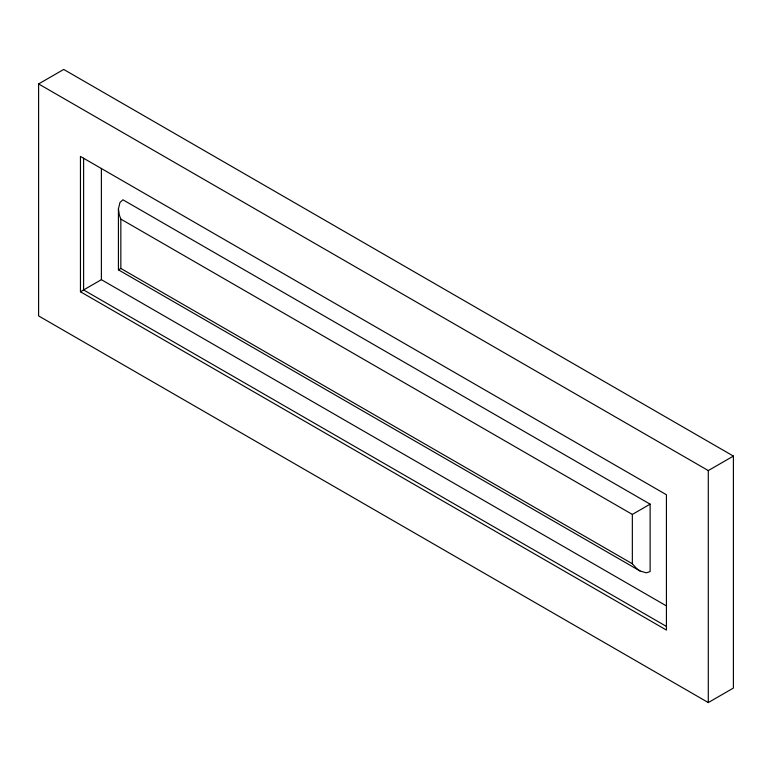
<?xml version="1.0" encoding="UTF-8"?>
<svg xmlns="http://www.w3.org/2000/svg" width="772" height="772" viewBox="0 0 772 772"><rect width="100%" height="100%" fill="white"/><g stroke="black" fill="none" stroke-linecap="round" stroke-linejoin="round"><path stroke-width="1.16" d="M118.425 208.865L119.959 202.505L122.951 199.794L650.12 504.155L650.12 571.589L646.28 572.824L640.007 570.962L118.425 269.833L118.425 208.865L119.322 214.905L120.837 219.103L120.837 268.444L118.425 269.833M38.6 83.936L63.709 69.441L733.4 456.078L733.4 688.064L708.291 702.559L38.6 315.922L38.6 83.936L708.291 470.573L733.4 456.078M80.452 291.758L666.429 630.068L666.429 494.746L80.452 156.436L80.452 291.758L101.383 279.676L666.468 605.923M120.837 219.103L632.345 514.422L650.12 504.155M120.837 268.444L632.345 563.763L636.775 568.636L640.007 570.962M666.448 626.439L83.608 289.944L83.608 158.231M708.291 470.573L708.291 702.559M632.345 514.422L632.345 563.763M101.383 168.421L101.383 279.676"/></g></svg>
